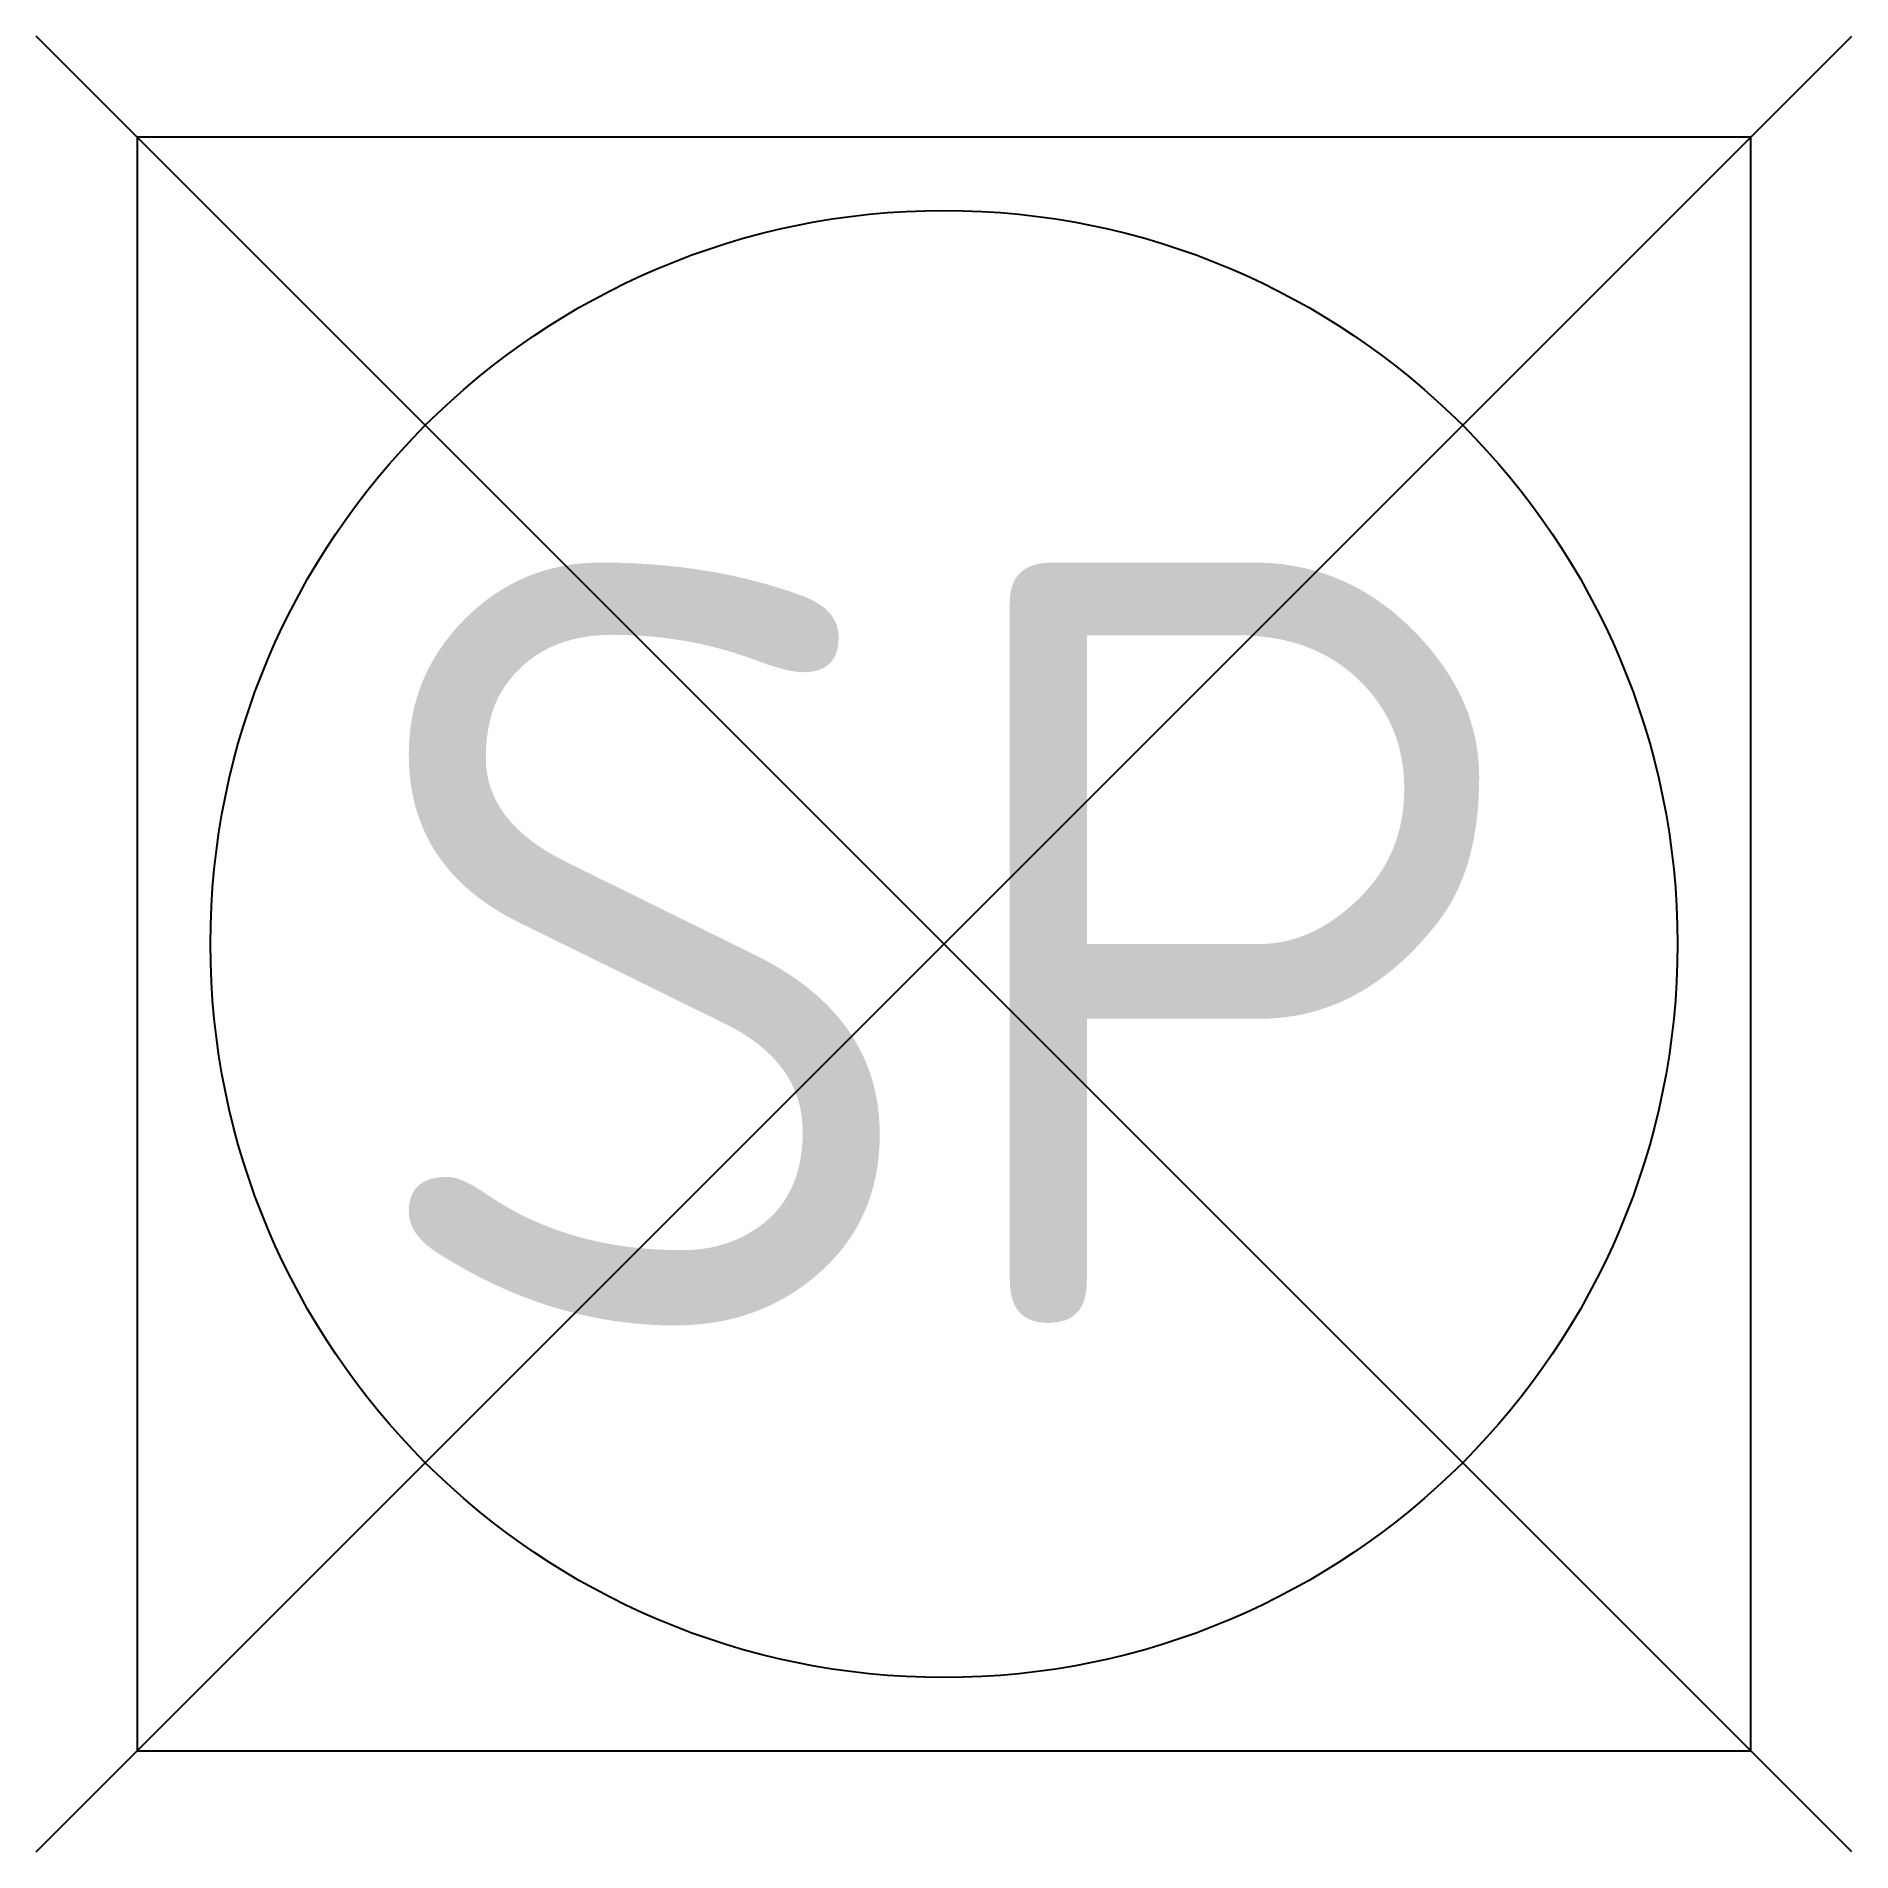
# Model space of a CAD drawing. Header units: metres. Extents: x -0.309 to 0.309, y -0.309 to 0.309.
import ezdxf
from ezdxf.enums import TextEntityAlignment as Align

# ---------------------------------------------------------------- set-up
doc = ezdxf.new("R2010")
doc.units = ezdxf.units.M
doc.styles.add('NLCS-ISO', font='NLCS-ISO.ttf')

msp = doc.modelspace()

# ---------------------------------------------------------------- linework, layer by layer
for p, q in [((-0.30936, -0.30936), (0.30936, 0.30936)), ((0.30936, -0.30936), (-0.30936, 0.30936))]:
    msp.add_line(p, q)
at = {"flags": 128}
msp.add_lwpolyline([(-0.275, -0.275), (0.275, -0.275), (0.275, 0.275), (-0.275, 0.275)], close=True, dxfattribs=at)
msp.add_circle((0, 0), 0.25)

# ---------------------------------------------------------------- texts
at = {"style": 'NLCS-ISO'}
msp.add_text('SP', height=0.26, dxfattribs=at).set_placement((0, 0), align=Align.MIDDLE_CENTER)

doc.saveas('drawing.dxf')
